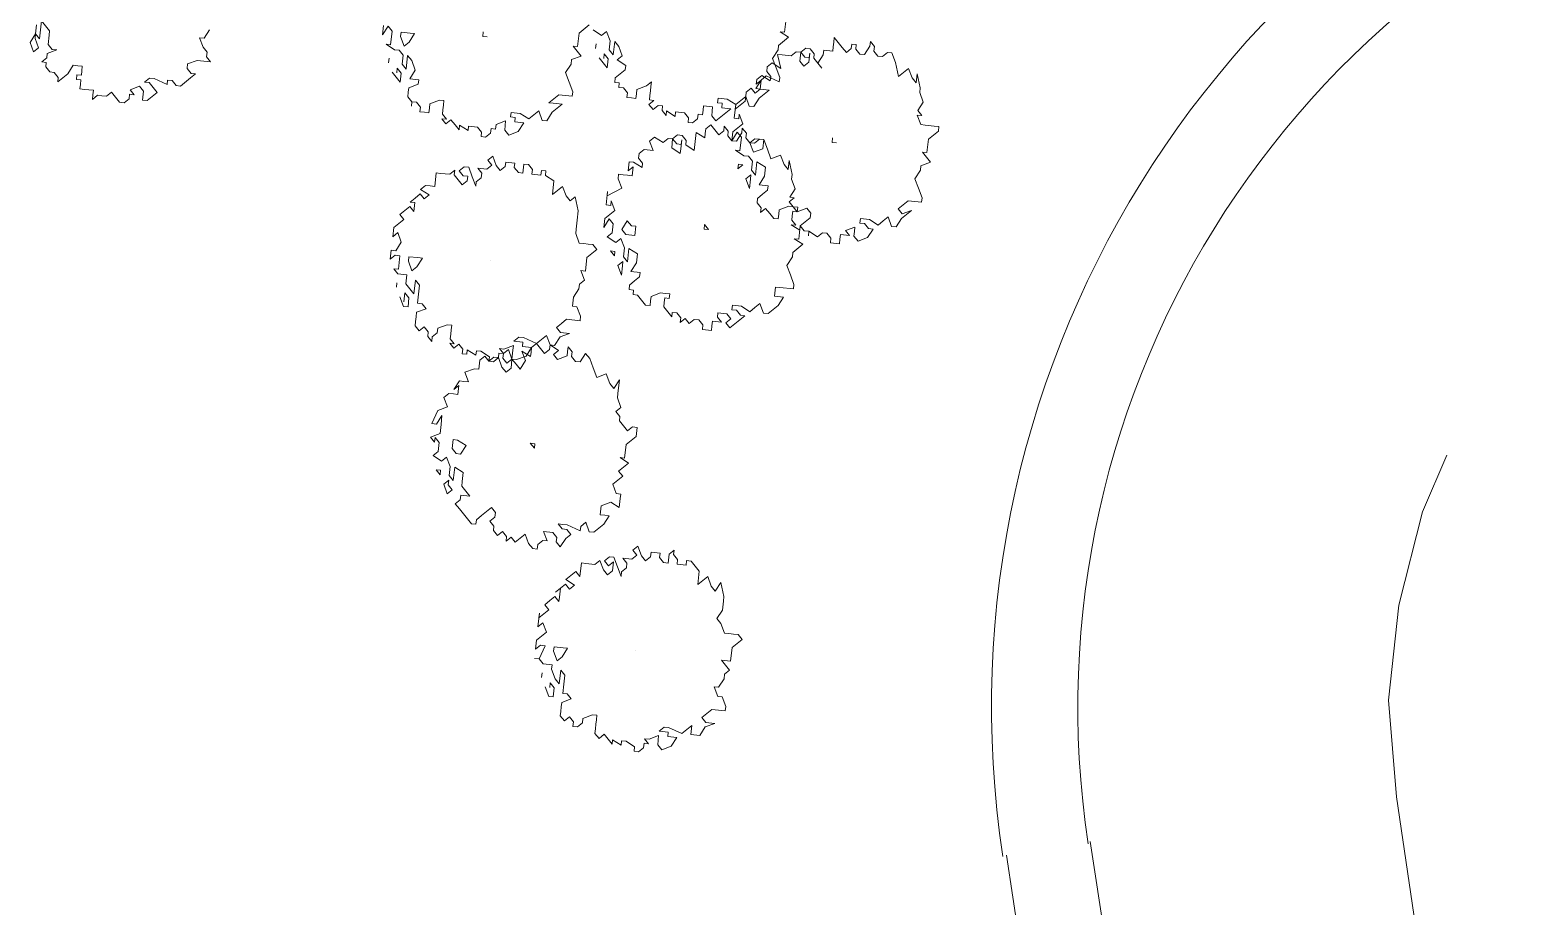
# Model space of a CAD drawing. Header units: metres. Extents: x -977055 to 805873, y -1033982 to 242021.
# Drawn here: x 2709.91 to 2727.54, y 1073.12 to 1083.39 of the extents above; entities that cross this region are included whole.
import ezdxf

# ---------------------------------------------------------------- set-up
doc = ezdxf.new("R2010")
doc.units = ezdxf.units.M
for name, color, linetype in [('PDF_acera', 7, 'Continuous'), ('PDF_linea de centro', 7, 'Continuous'), ('PDF_PLANTAS', 7, 'Continuous')]:
    doc.layers.add(name, color=color, linetype=linetype)

# ---------------------------------------------------------------- blocks, each defined once
blk = doc.blocks.new('CALLE')
at = {"layer": 'PDF_acera', "lineweight": 9}
for points in [[(-61.683552, -257.910912), (38.822112, -231.450912)], [(-61.429536, -258.757632), (39.033792, -232.21296)]]:
    blk.add_lwpolyline(points, dxfattribs=at)
blk.add_lwpolyline([(39.010727, -232.196302, -0.3800811), (49.067424, -237.29328), (76.670496, -307.35936)], format="xyb", dxfattribs=at)
blk.add_arc((41.17176, -240.404976), 9.292752, 21.5057374, 104.7491479, dxfattribs=at)
at = {"layer": 'PDF_linea de centro', "lineweight": 9}
blk.add_lwpolyline([(42.97104, -235.134144), (42.420672, -234.9648), (41.531616, -234.837792), (40.64256, -234.837792), (39.753504, -235.007136), (36.324288, -235.896192)], dxfattribs=at)
at = {"layer": 'PDF_PLANTAS', "lineweight": 9}
for points in [[(45.553536, -221.62896), (45.468864, -221.62896), (45.426528, -221.671296), (45.595872, -221.671296), (45.5112, -221.755968), (45.468864, -221.755968), (45.384192, -221.755968), (45.341856, -221.798304), (45.341856, -221.84064), (45.29952, -221.755968), (45.257184, -221.755968), (45.214848, -221.713632), (45.214848, -221.755968), (45.172512, -221.755968), (45.130176, -221.798304), (45.130176, -221.84064), (45.08784, -221.882976), (45.045504, -221.882976), (45.08784, -221.925312), (45.130176, -221.967648), (45.214848, -222.009984), (45.214848, -222.05232), (45.214848, -222.094656), (45.172512, -222.094656), (45.130176, -222.094656), (45.130176, -222.05232), (45.08784, -222.05232), (45.08784, -222.094656), (45.045504, -222.094656), (45.003168, -222.094656), (45.003168, -222.136992), (45.003168, -222.179328), (45.003168, -222.221664), (44.960832, -222.221664), (44.918496, -222.221664), (44.960832, -222.264), (44.960832, -222.306336), (44.960832, -222.348672), (45.003168, -222.391008), (44.960832, -222.433344), (44.918496, -222.47568), (44.918496, -222.518016), (44.960832, -222.560352), (45.003168, -222.560352), (45.003168, -222.602688), (45.045504, -222.560352), (45.08784, -222.645024), (45.045504, -222.68736), (44.960832, -222.68736), (44.960832, -222.729696), (45.003168, -222.772032), (45.045504, -222.814368), (45.08784, -222.772032), (45.130176, -222.729696), (45.130176, -222.68736), (45.172512, -222.729696), (45.172512, -222.772032), (45.130176, -222.89904), (45.172512, -222.89904), (45.172512, -222.941376), (45.130176, -222.983712), (45.130176, -223.026048), (45.214848, -223.11072), (45.257184, -223.153056), (45.257184, -223.11072), (45.29952, -223.068384), (45.341856, -223.068384), (45.384192, -223.153056), (45.384192, -223.280064), (45.426528, -223.237728), (45.468864, -223.237728), (45.5112, -223.195392), (45.595872, -223.153056), (45.595872, -223.195392), (45.680544, -223.237728)], [(45.892224, -224.846496), (45.807552, -224.846496), (45.892224, -224.888832), (45.849888, -224.931168), (45.72288, -224.931168), (45.72288, -224.888832), (45.680544, -224.973504), (45.680544, -225.01584), (45.638208, -225.058176), (45.553536, -225.058176), (45.5112, -225.100512), (45.638208, -225.100512), (45.595872, -225.142848), (45.5112, -225.185184), (45.426528, -225.142848), (45.426528, -225.22752), (45.384192, -225.22752), (45.341856, -225.142848), (45.29952, -225.142848), (45.257184, -225.142848), (45.214848, -225.185184), (45.172512, -225.185184), (45.214848, -225.185184), (45.214848, -225.22752), (45.172512, -225.269856), (45.130176, -225.269856), (45.130176, -225.312192), (45.130176, -225.354528), (45.172512, -225.354528), (45.214848, -225.354528), (45.257184, -225.4392), (45.257184, -225.481536), (45.214848, -225.481536), (45.172512, -225.481536), (45.130176, -225.481536), (45.08784, -225.523872), (45.08784, -225.481536), (45.045504, -225.523872), (45.08784, -225.566208), (45.045504, -225.608544), (45.003168, -225.65088), (45.045504, -225.65088), (45.003168, -225.735552), (45.045504, -225.735552), (45.045504, -225.820224), (45.003168, -225.86256), (44.960832, -225.86256), (44.960832, -225.904896), (45.003168, -225.947232), (45.045504, -225.947232), (45.045504, -225.989568), (45.08784, -225.989568), (45.130176, -226.07424), (45.08784, -226.07424), (45.045504, -226.07424), (45.003168, -226.116576), (45.045504, -226.201248), (45.130176, -226.243584), (45.130176, -226.158912), (45.172512, -226.158912), (45.172512, -226.116576), (45.214848, -226.116576), (45.214848, -226.201248), (45.172512, -226.28592), (45.214848, -226.328256), (45.257184, -226.370592), (45.172512, -226.412928), (45.172512, -226.455264), (45.257184, -226.4976), (45.341856, -226.582272), (45.341856, -226.4976), (45.341856, -226.455264), (45.384192, -226.4976), (45.426528, -226.539936), (45.426528, -226.666944), (45.468864, -226.666944), (45.553536, -226.624608), (45.638208, -226.582272), (45.72288, -226.624608), (45.765216, -226.624608), (45.807552, -226.70928), (45.892224, -226.624608), (45.892224, -226.666944), (46.019232, -226.666944), (46.103904, -226.751616)], [(45.595872, -224.931168), (45.553536, -224.931168), (45.595872, -224.931168)], [(45.468864, -224.973504), (45.384192, -225.058176), (45.468864, -225.058176), (45.5112, -225.01584), (45.468864, -225.01584)], [(43.3944, -225.269856), (43.309728, -225.312192), (43.309728, -225.354528), (43.3944, -225.354528), (43.436736, -225.312192), (43.352064, -225.312192)], [(43.521408, -225.22752), (43.479072, -225.22752), (43.521408, -225.22752)], [(45.93456, -225.777888), (45.892224, -225.777888), (45.892224, -225.820224), (45.892224, -225.777888)], [(43.81776, -226.07424), (43.81776, -226.07424)], [(46.061568, -226.793952), (46.019232, -226.878624), (46.061568, -226.92096), (45.976896, -226.963296), (45.892224, -226.963296), (45.849888, -227.005632), (45.976896, -227.005632), (45.93456, -227.047968), (45.849888, -227.090304), (45.807552, -227.047968), (45.765216, -227.13264), (45.72288, -227.13264), (45.680544, -227.090304), (45.638208, -227.047968), (45.595872, -227.047968), (45.595872, -227.090304), (45.553536, -227.090304), (45.553536, -227.13264), (45.5112, -227.174976), (45.468864, -227.174976), (45.468864, -227.217312), (45.468864, -227.259648), (45.5112, -227.259648), (45.553536, -227.259648), (45.595872, -227.34432), (45.638208, -227.386656), (45.595872, -227.386656), (45.553536, -227.386656), (45.5112, -227.386656), (45.468864, -227.386656), (45.468864, -227.428992), (45.426528, -227.386656), (45.384192, -227.428992), (45.426528, -227.471328), (45.426528, -227.513664), (45.384192, -227.513664), (45.341856, -227.556), (45.384192, -227.556), (45.341856, -227.640672), (45.384192, -227.640672), (45.384192, -227.725344), (45.341856, -227.76768), (45.29952, -227.76768), (45.29952, -227.810016), (45.341856, -227.852352), (45.384192, -227.852352), (45.384192, -227.894688), (45.426528, -227.894688), (45.468864, -227.894688), (45.468864, -227.97936), (45.426528, -227.97936), (45.384192, -227.97936), (45.341856, -228.021696), (45.426528, -228.106368), (45.468864, -228.148704), (45.468864, -228.064032), (45.5112, -228.064032), (45.5112, -228.021696), (45.553536, -228.021696), (45.553536, -228.106368), (45.5112, -228.19104), (45.553536, -228.233376), (45.595872, -228.275712), (45.5112, -228.318048), (45.5112, -228.360384), (45.595872, -228.40272), (45.680544, -228.487392), (45.680544, -228.40272), (45.680544, -228.360384), (45.765216, -228.40272), (45.807552, -228.445056), (45.765216, -228.572064), (45.807552, -228.572064), (45.892224, -228.529728), (45.976896, -228.487392), (46.061568, -228.529728), (46.103904, -228.529728), (46.188576, -228.6144), (46.230912, -228.529728), (46.230912, -228.572064), (46.35792, -228.572064)], [(45.807552, -226.878624), (45.72288, -226.963296), (45.807552, -226.963296), (45.849888, -226.92096), (45.807552, -226.92096)], [(45.93456, -226.836288), (45.892224, -226.836288), (45.93456, -226.836288)], [(39.922848, -227.005632), (39.838176, -227.047968), (39.838176, -227.090304), (39.922848, -227.090304), (39.965184, -227.047968), (39.922848, -227.047968)], [(40.049856, -226.963296), (40.00752, -226.963296), (40.049856, -226.963296)], [(40.346208, -227.810016), (40.346208, -227.810016)], [(45.29952, -229.122432), (45.257184, -229.122432), (45.257184, -229.164768), (45.257184, -229.122432)]]:
    blk.add_lwpolyline(points, dxfattribs=at)
for points in [[(45.384192, -221.586624), (45.29952, -221.62896), (45.341856, -221.671296), (45.426528, -221.62896), (45.468864, -221.62896)], [(45.849888, -225.01584), (45.807552, -225.01584), (45.72288, -225.058176), (45.765216, -225.100512), (45.849888, -225.142848), (45.849888, -225.100512)], [(44.706816, -226.370592), (44.749152, -226.328256), (44.749152, -226.28592), (44.66448, -226.28592), (44.66448, -226.243584), (44.706816, -226.201248), (44.749152, -226.201248), (44.749152, -226.116576), (44.706816, -226.116576), (44.66448, -226.07424), (44.706816, -226.031904), (44.791488, -225.989568), (44.749152, -225.947232), (44.706816, -225.989568), (44.66448, -225.947232), (44.66448, -225.86256), (44.622144, -225.904896), (44.579808, -225.904896), (44.537472, -225.86256), (44.495136, -225.86256), (44.579808, -225.820224), (44.66448, -225.777888), (44.66448, -225.735552), (44.622144, -225.693216), (44.579808, -225.735552), (44.579808, -225.777888), (44.537472, -225.777888), (44.495136, -225.735552), (44.537472, -225.693216), (44.579808, -225.65088), (44.622144, -225.65088), (44.579808, -225.608544), (44.579808, -225.523872), (44.579808, -225.481536), (44.4528, -225.481536), (44.4528, -225.4392), (44.4528, -225.396864), (44.410464, -225.354528), (44.368128, -225.4392), (44.325792, -225.396864), (44.368128, -225.354528), (44.325792, -225.312192), (44.283456, -225.269856), (44.283456, -225.312192), (44.198784, -225.312192), (44.24112, -225.269856), (44.198784, -225.22752), (44.156448, -225.185184), (44.114112, -225.22752), (44.02944, -225.142848), (43.944768, -225.142848), (43.987104, -225.185184), (43.902432, -225.22752), (43.81776, -225.185184), (43.81776, -225.142848), (43.733088, -225.142848), (43.775424, -225.185184), (43.775424, -225.22752), (43.648416, -225.22752), (43.648416, -225.185184), (43.60608, -225.22752), (43.60608, -225.312192), (43.521408, -225.312192), (43.479072, -225.354528), (43.436736, -225.396864), (43.563744, -225.396864), (43.521408, -225.4392), (43.436736, -225.4392), (43.352064, -225.4392), (43.352064, -225.481536), (43.309728, -225.523872), (43.267392, -225.4392), (43.225056, -225.4392), (43.18272, -225.4392), (43.140384, -225.4392), (43.098048, -225.481536), (43.140384, -225.523872), (43.098048, -225.566208), (43.055712, -225.566208), (43.013376, -225.608544), (43.055712, -225.608544), (43.098048, -225.65088), (43.140384, -225.65088), (43.18272, -225.735552), (43.18272, -225.777888), (43.140384, -225.777888), (43.098048, -225.777888), (43.055712, -225.777888), (43.013376, -225.820224), (43.013376, -225.777888), (42.97104, -225.820224), (43.013376, -225.86256), (42.97104, -225.904896), (42.928704, -225.904896), (42.928704, -225.947232), (42.97104, -225.947232), (42.928704, -226.031904), (42.97104, -226.031904), (42.97104, -226.07424), (42.928704, -226.158912), (42.886368, -226.158912), (42.886368, -226.201248), (42.928704, -226.243584), (42.97104, -226.243584), (42.97104, -226.28592), (43.013376, -226.243584), (43.013376, -226.28592), (43.055712, -226.370592), (43.013376, -226.370592), (42.928704, -226.370592), (42.928704, -226.412928), (42.97104, -226.4976), (43.055712, -226.539936), (43.055712, -226.455264), (43.098048, -226.455264), (43.098048, -226.370592), (43.140384, -226.412928), (43.140384, -226.455264), (43.098048, -226.582272), (43.140384, -226.624608), (43.18272, -226.666944), (43.098048, -226.70928), (43.098048, -226.751616), (43.18272, -226.793952), (43.225056, -226.878624), (43.225056, -226.793952), (43.267392, -226.751616), (43.309728, -226.793952), (43.352064, -226.836288), (43.352064, -226.963296), (43.3944, -226.963296), (43.479072, -226.92096), (43.479072, -226.878624), (43.563744, -226.878624), (43.648416, -226.92096), (43.690752, -226.92096), (43.733088, -226.963296), (43.81776, -226.92096), (43.81776, -226.963296), (43.944768, -226.963296), (44.02944, -227.047968), (44.071776, -227.005632), (44.071776, -226.963296), (44.071776, -226.92096), (44.071776, -226.878624), (44.156448, -226.836288), (44.198784, -226.836288), (44.283456, -226.836288), (44.368128, -226.836288), (44.495136, -226.793952), (44.4528, -226.751616), (44.495136, -226.70928), (44.579808, -226.666944), (44.495136, -226.582272), (44.622144, -226.582272), (44.66448, -226.4976), (44.706816, -226.4976), (44.706816, -226.455264), (44.66448, -226.455264), (44.66448, -226.370592)], [(43.775424, -225.312192), (43.733088, -225.312192), (43.648416, -225.354528), (43.690752, -225.396864), (43.775424, -225.4392), (43.775424, -225.396864)], [(43.055712, -226.92096), (43.098048, -226.878624), (43.055712, -226.878624), (43.013376, -226.878624), (42.97104, -226.793952), (43.013376, -226.751616), (43.055712, -226.793952), (43.098048, -226.70928), (43.055712, -226.70928), (43.013376, -226.666944), (43.055712, -226.624608), (43.098048, -226.582272), (43.055712, -226.539936), (43.013376, -226.539936), (42.97104, -226.539936), (43.013376, -226.455264), (42.928704, -226.4976), (42.844032, -226.455264), (42.886368, -226.412928), (42.928704, -226.370592), (43.013376, -226.328256), (42.97104, -226.28592), (42.928704, -226.28592), (42.886368, -226.328256), (42.928704, -226.370592), (42.844032, -226.370592), (42.801696, -226.328256), (42.844032, -226.28592), (42.928704, -226.243584), (42.928704, -226.201248), (42.886368, -226.158912), (42.928704, -226.116576), (42.886368, -226.07424), (42.801696, -226.07424), (42.801696, -226.031904), (42.75936, -225.947232), (42.674688, -225.989568), (42.674688, -225.947232), (42.674688, -225.904896), (42.590016, -225.86256), (42.632352, -225.904896), (42.54768, -225.904896), (42.54768, -225.86256), (42.54768, -225.820224), (42.505344, -225.777888), (42.420672, -225.820224), (42.378336, -225.735552), (42.251328, -225.693216), (42.251328, -225.735552), (42.336, -225.777888), (42.251328, -225.777888), (42.166656, -225.777888), (42.12432, -225.693216), (42.081984, -225.735552), (42.12432, -225.735552), (42.081984, -225.777888), (41.997312, -225.777888), (41.954976, -225.735552), (41.91264, -225.820224), (41.954976, -225.86256), (41.870304, -225.904896), (41.785632, -225.904896), (41.743296, -225.947232), (41.870304, -225.947232), (41.827968, -226.031904), (41.743296, -226.031904), (41.70096, -226.031904), (41.658624, -226.07424), (41.616288, -226.116576), (41.616288, -226.031904), (41.573952, -226.031904), (41.531616, -225.989568), (41.48928, -226.031904), (41.446944, -226.07424), (41.404608, -226.116576), (41.362272, -226.158912), (41.362272, -226.201248), (41.404608, -226.201248), (41.446944, -226.243584), (41.48928, -226.28592), (41.531616, -226.328256), (41.48928, -226.370592), (41.446944, -226.370592), (41.404608, -226.328256), (41.362272, -226.370592), (41.319936, -226.370592), (41.2776, -226.412928), (41.319936, -226.455264), (41.2776, -226.4976), (41.235264, -226.4976), (41.2776, -226.539936), (41.235264, -226.582272), (41.2776, -226.624608), (41.319936, -226.666944), (41.235264, -226.70928), (41.192928, -226.751616), (41.192928, -226.793952), (41.235264, -226.793952), (41.2776, -226.836288), (41.2776, -226.878624), (41.362272, -226.836288), (41.362272, -226.92096), (41.319936, -226.963296), (41.2776, -226.963296), (41.235264, -227.005632), (41.319936, -227.047968), (41.362272, -227.090304), (41.404608, -227.047968), (41.404608, -227.005632), (41.446944, -226.963296), (41.446944, -227.005632), (41.446944, -227.047968), (41.404608, -227.174976), (41.446944, -227.174976), (41.48928, -227.217312), (41.404608, -227.259648), (41.404608, -227.301984), (41.48928, -227.386656), (41.573952, -227.428992), (41.573952, -227.386656), (41.573952, -227.34432), (41.658624, -227.34432), (41.70096, -227.428992), (41.658624, -227.513664), (41.743296, -227.513664), (41.785632, -227.513664), (41.785632, -227.471328), (41.870304, -227.428992), (41.91264, -227.471328), (41.954976, -227.513664), (41.997312, -227.471328), (42.081984, -227.556), (42.12432, -227.471328), (42.12432, -227.513664), (42.251328, -227.513664), (42.336, -227.598336), (42.420672, -227.598336), (42.420672, -227.556), (42.378336, -227.513664), (42.420672, -227.471328), (42.463008, -227.428992), (42.505344, -227.428992), (42.54768, -227.386656), (42.590016, -227.428992), (42.674688, -227.386656), (42.717024, -227.386656), (42.844032, -227.386656), (42.75936, -227.34432), (42.801696, -227.301984), (42.886368, -227.259648), (42.844032, -227.174976), (42.928704, -227.13264), (43.013376, -227.090304), (43.055712, -227.047968), (42.97104, -227.005632), (42.97104, -226.963296), (43.013376, -226.92096)], [(41.827968, -225.777888), (41.785632, -225.820224), (41.827968, -225.820224)], [(41.70096, -225.86256), (41.616288, -225.904896), (41.658624, -225.947232), (41.70096, -225.904896), (41.743296, -225.904896)], [(42.12432, -225.904896), (42.039648, -225.904896), (41.997312, -225.947232), (41.997312, -225.989568), (42.081984, -226.031904), (42.12432, -225.947232)], [(42.166656, -226.624608), (42.12432, -226.666944), (42.166656, -226.666944)], [(41.2776, -228.064032), (41.319936, -228.064032), (41.2776, -228.021696), (41.192928, -228.021696), (41.192928, -227.97936), (41.235264, -227.937024), (41.2776, -227.937024), (41.2776, -227.852352), (41.235264, -227.852352), (41.192928, -227.810016), (41.235264, -227.76768), (41.319936, -227.725344), (41.2776, -227.683008), (41.235264, -227.725344), (41.192928, -227.683008), (41.192928, -227.598336), (41.150592, -227.640672), (41.108256, -227.640672), (41.06592, -227.598336), (41.023584, -227.598336), (41.108256, -227.556), (41.192928, -227.513664), (41.192928, -227.471328), (41.150592, -227.428992), (41.108256, -227.471328), (41.150592, -227.513664), (41.06592, -227.513664), (41.023584, -227.471328), (41.06592, -227.428992), (41.150592, -227.386656), (41.108256, -227.34432), (41.108256, -227.259648), (41.108256, -227.217312), (40.981248, -227.217312), (41.023584, -227.174976), (40.981248, -227.13264), (40.938912, -227.090304), (40.896576, -227.174976), (40.85424, -227.13264), (40.896576, -227.090304), (40.85424, -227.047968), (40.811904, -227.005632), (40.85424, -227.047968), (40.769568, -227.047968), (40.727232, -227.047968), (40.769568, -227.005632), (40.727232, -226.963296), (40.684896, -226.92096), (40.64256, -226.963296), (40.557888, -226.878624), (40.600224, -226.878624), (40.473216, -226.878624), (40.515552, -226.92096), (40.43088, -226.963296), (40.388544, -226.92096), (40.346208, -226.878624), (40.261536, -226.878624), (40.303872, -226.92096), (40.303872, -226.963296), (40.176864, -226.92096), (40.176864, -226.878624), (40.176864, -226.92096), (40.134528, -226.963296), (40.134528, -227.047968), (40.092192, -227.047968), (40.00752, -227.090304), (39.965184, -227.13264), (40.092192, -227.13264), (40.049856, -227.174976), (39.965184, -227.174976), (39.880512, -227.174976), (39.880512, -227.217312), (39.838176, -227.259648), (39.79584, -227.174976), (39.753504, -227.174976), (39.711168, -227.174976), (39.668832, -227.174976), (39.626496, -227.217312), (39.668832, -227.259648), (39.626496, -227.301984), (39.58416, -227.301984), (39.58416, -227.34432), (39.626496, -227.386656), (39.668832, -227.386656), (39.711168, -227.471328), (39.711168, -227.513664), (39.668832, -227.513664), (39.626496, -227.513664), (39.58416, -227.513664), (39.541824, -227.513664), (39.499488, -227.556), (39.541824, -227.598336), (39.499488, -227.640672), (39.457152, -227.683008), (39.499488, -227.683008), (39.457152, -227.76768), (39.499488, -227.76768), (39.499488, -227.810016), (39.457152, -227.894688), (39.414816, -227.894688), (39.414816, -227.937024), (39.457152, -227.97936), (39.499488, -227.97936), (39.499488, -228.021696), (39.541824, -227.97936), (39.541824, -228.021696), (39.58416, -228.106368), (39.541824, -228.106368), (39.499488, -228.106368), (39.457152, -228.148704), (39.499488, -228.233376), (39.58416, -228.275712), (39.58416, -228.19104), (39.626496, -228.19104), (39.626496, -228.106368), (39.668832, -228.148704), (39.668832, -228.19104), (39.626496, -228.318048), (39.668832, -228.360384), (39.711168, -228.40272), (39.626496, -228.40272), (39.626496, -228.487392), (39.711168, -228.529728), (39.753504, -228.6144), (39.753504, -228.529728), (39.79584, -228.487392), (39.838176, -228.529728), (39.880512, -228.572064), (39.880512, -228.699072), (39.922848, -228.699072), (40.00752, -228.656736), (40.00752, -228.6144), (40.092192, -228.572064), (40.092192, -228.6144), (40.176864, -228.656736), (40.2192, -228.656736), (40.261536, -228.699072), (40.346208, -228.6144), (40.346208, -228.699072), (40.473216, -228.699072), (40.557888, -228.783744), (40.600224, -228.741408), (40.600224, -228.699072), (40.600224, -228.656736), (40.600224, -228.6144), (40.684896, -228.572064), (40.727232, -228.529728), (40.811904, -228.572064), (40.896576, -228.572064), (40.938912, -228.572064), (41.06592, -228.529728), (40.981248, -228.487392), (41.023584, -228.445056), (41.108256, -228.40272), (41.023584, -228.318048), (41.150592, -228.318048), (41.235264, -228.233376), (41.235264, -228.19104), (41.192928, -228.19104), (41.192928, -228.106368), (41.235264, -228.106368)], [(40.303872, -227.047968), (40.261536, -227.047968), (40.176864, -227.090304), (40.2192, -227.13264), (40.303872, -227.174976), (40.303872, -227.13264)], [(45.257184, -228.318048), (45.29952, -228.275712), (45.257184, -228.275712), (45.172512, -228.233376), (45.172512, -228.19104), (45.214848, -228.148704), (45.257184, -228.148704), (45.29952, -228.106368), (45.257184, -228.106368), (45.214848, -228.064032), (45.257184, -228.021696), (45.29952, -227.97936), (45.257184, -227.937024), (45.214848, -227.937024), (45.172512, -227.937024), (45.214848, -227.852352), (45.130176, -227.852352), (45.045504, -227.852352), (45.08784, -227.76768), (45.130176, -227.76768), (45.172512, -227.725344), (45.172512, -227.683008), (45.130176, -227.640672), (45.08784, -227.683008), (45.08784, -227.725344), (45.130176, -227.725344), (45.045504, -227.725344), (45.003168, -227.725344), (45.045504, -227.640672), (45.130176, -227.640672), (45.130176, -227.598336), (45.08784, -227.556), (45.130176, -227.471328), (45.08784, -227.428992), (45.003168, -227.471328), (45.003168, -227.386656), (44.960832, -227.34432), (44.918496, -227.34432), (44.87616, -227.386656), (44.833824, -227.386656), (44.87616, -227.301984), (44.87616, -227.259648), (44.791488, -227.259648), (44.833824, -227.301984), (44.749152, -227.301984), (44.749152, -227.259648), (44.749152, -227.217312), (44.749152, -227.174976), (44.706816, -227.174976), (44.622144, -227.217312), (44.537472, -227.090304), (44.579808, -227.090304), (44.4528, -227.090304), (44.4528, -227.13264), (44.495136, -227.13264), (44.410464, -227.174976), (44.368128, -227.13264), (44.325792, -227.090304), (44.24112, -227.090304), (44.325792, -227.13264), (44.283456, -227.174976), (44.198784, -227.174976), (44.156448, -227.13264), (44.114112, -227.217312), (44.156448, -227.259648), (44.071776, -227.301984), (43.987104, -227.301984), (43.944768, -227.34432), (44.071776, -227.34432), (44.02944, -227.428992), (43.944768, -227.428992), (43.860096, -227.386656), (43.860096, -227.471328), (43.81776, -227.471328), (43.775424, -227.428992), (43.733088, -227.386656), (43.690752, -227.386656), (43.690752, -227.428992), (43.648416, -227.428992), (43.648416, -227.471328), (43.60608, -227.513664), (43.563744, -227.556), (43.563744, -227.598336), (43.60608, -227.598336), (43.648416, -227.598336), (43.690752, -227.683008), (43.690752, -227.725344), (43.690752, -227.76768), (43.648416, -227.76768), (43.648416, -227.725344), (43.60608, -227.725344), (43.563744, -227.725344), (43.521408, -227.76768), (43.479072, -227.810016), (43.521408, -227.810016), (43.521408, -227.852352), (43.479072, -227.894688), (43.436736, -227.894688), (43.479072, -227.937024), (43.436736, -227.97936), (43.479072, -228.021696), (43.479072, -228.064032), (43.436736, -228.106368), (43.3944, -228.106368), (43.3944, -228.19104), (43.436736, -228.19104), (43.479072, -228.19104), (43.479072, -228.275712), (43.521408, -228.233376), (43.563744, -228.233376), (43.563744, -228.318048), (43.521408, -228.360384), (43.479072, -228.318048), (43.436736, -228.360384), (43.521408, -228.445056), (43.563744, -228.487392), (43.563744, -228.445056), (43.60608, -228.40272), (43.60608, -228.360384), (43.648416, -228.360384), (43.648416, -228.445056), (43.60608, -228.529728), (43.648416, -228.572064), (43.690752, -228.6144), (43.60608, -228.656736), (43.60608, -228.699072), (43.690752, -228.783744), (43.775424, -228.82608), (43.775424, -228.741408), (43.860096, -228.741408), (43.860096, -228.783744), (43.860096, -228.910752), (43.902432, -228.910752), (43.987104, -228.868416), (44.071776, -228.82608), (44.156448, -228.868416), (44.198784, -228.868416), (44.283456, -228.953088), (44.325792, -228.868416), (44.325792, -228.910752), (44.4528, -228.910752), (44.537472, -228.995424), (44.579808, -228.995424), (44.622144, -228.953088), (44.579808, -228.868416), (44.622144, -228.82608), (44.66448, -228.783744), (44.706816, -228.82608), (44.706816, -228.783744), (44.791488, -228.82608), (44.87616, -228.783744), (44.918496, -228.783744), (45.045504, -228.741408), (44.960832, -228.741408), (45.003168, -228.699072), (45.08784, -228.656736), (45.045504, -228.572064), (45.130176, -228.529728), (45.214848, -228.487392), (45.214848, -228.445056), (45.172512, -228.40272), (45.172512, -228.360384), (45.214848, -228.318048)], [(44.02944, -227.174976), (43.987104, -227.217312), (44.02944, -227.217312)], [(43.902432, -227.259648), (43.81776, -227.301984), (43.902432, -227.301984), (43.944768, -227.301984)], [(44.325792, -227.301984), (44.24112, -227.259648), (44.198784, -227.301984), (44.198784, -227.386656), (44.283456, -227.386656), (44.283456, -227.34432)], [(44.368128, -228.021696), (44.325792, -228.021696), (44.325792, -228.064032)], [(46.188576, -229.418784), (46.230912, -229.376448), (46.188576, -229.376448), (46.103904, -229.334112), (46.103904, -229.291776), (46.14624, -229.24944), (46.188576, -229.24944), (46.188576, -229.207104), (46.14624, -229.207104), (46.103904, -229.164768), (46.14624, -229.122432), (46.230912, -229.03776), (46.188576, -229.03776), (46.14624, -229.03776), (46.103904, -229.03776), (46.103904, -228.953088), (46.061568, -228.953088), (45.976896, -228.910752), (45.93456, -228.953088), (46.019232, -228.868416), (46.061568, -228.868416), (46.103904, -228.82608), (46.103904, -228.783744), (46.061568, -228.741408), (46.019232, -228.783744), (46.019232, -228.82608), (46.061568, -228.82608), (45.976896, -228.82608), (45.93456, -228.783744), (45.976896, -228.741408), (46.061568, -228.741408), (46.061568, -228.699072), (46.019232, -228.656736), (46.019232, -228.572064), (46.019232, -228.529728), (45.892224, -228.572064), (45.93456, -228.487392), (45.892224, -228.445056), (45.849888, -228.445056), (45.807552, -228.487392), (45.765216, -228.487392), (45.807552, -228.40272), (45.765216, -228.360384), (45.72288, -228.360384), (45.765216, -228.40272), (45.680544, -228.40272), (45.638208, -228.360384), (45.680544, -228.318048), (45.638208, -228.275712), (45.595872, -228.275712), (45.553536, -228.275712), (45.468864, -228.19104), (45.5112, -228.19104), (45.384192, -228.19104), (45.384192, -228.233376), (45.426528, -228.233376), (45.341856, -228.275712), (45.29952, -228.233376), (45.257184, -228.19104), (45.172512, -228.19104), (45.257184, -228.233376), (45.214848, -228.275712), (45.08784, -228.275712), (45.08784, -228.233376), (45.045504, -228.318048), (45.045504, -228.360384), (45.003168, -228.40272), (44.918496, -228.40272), (44.87616, -228.445056), (45.003168, -228.445056), (44.960832, -228.529728), (44.87616, -228.529728), (44.791488, -228.487392), (44.791488, -228.572064), (44.749152, -228.572064), (44.706816, -228.529728), (44.66448, -228.487392), (44.622144, -228.487392), (44.579808, -228.529728), (44.537472, -228.529728), (44.579808, -228.572064), (44.537472, -228.6144), (44.495136, -228.656736), (44.495136, -228.699072), (44.537472, -228.699072), (44.579808, -228.699072), (44.622144, -228.783744), (44.622144, -228.82608), (44.622144, -228.868416), (44.579808, -228.868416), (44.579808, -228.82608), (44.537472, -228.82608), (44.495136, -228.82608), (44.4528, -228.868416), (44.4528, -228.82608), (44.410464, -228.910752), (44.4528, -228.910752), (44.410464, -228.953088), (44.410464, -228.995424), (44.368128, -228.995424), (44.410464, -228.995424), (44.368128, -229.080096), (44.410464, -229.122432), (44.410464, -229.164768), (44.368128, -229.207104), (44.325792, -229.207104), (44.325792, -229.291776), (44.368128, -229.291776), (44.410464, -229.291776), (44.410464, -229.376448), (44.4528, -229.334112), (44.495136, -229.418784), (44.4528, -229.418784), (44.410464, -229.418784), (44.368128, -229.46112), (44.410464, -229.545792), (44.495136, -229.588128), (44.495136, -229.545792), (44.537472, -229.503456), (44.537472, -229.46112), (44.579808, -229.46112), (44.579808, -229.545792), (44.537472, -229.630464), (44.579808, -229.6728), (44.622144, -229.715136), (44.537472, -229.757472), (44.537472, -229.799808), (44.622144, -229.842144), (44.706816, -229.926816), (44.66448, -229.842144), (44.706816, -229.799808), (44.749152, -229.842144), (44.791488, -229.88448), (44.791488, -230.011488), (44.833824, -230.011488), (44.918496, -229.969152), (45.003168, -229.926816), (45.08784, -229.969152), (45.130176, -229.969152), (45.172512, -230.053824), (45.257184, -229.969152), (45.257184, -230.011488), (45.384192, -230.011488), (45.468864, -230.09616), (45.5112, -230.09616), (45.5112, -230.053824), (45.5112, -229.969152), (45.5112, -229.926816), (45.595872, -229.88448), (45.595872, -229.926816), (45.638208, -229.88448), (45.72288, -229.926816), (45.807552, -229.88448), (45.849888, -229.88448), (45.976896, -229.842144), (45.892224, -229.842144), (45.93456, -229.799808), (46.019232, -229.757472), (45.93456, -229.6728), (46.061568, -229.630464), (46.14624, -229.588128), (46.14624, -229.545792), (46.103904, -229.503456), (46.103904, -229.46112), (46.14624, -229.418784)], [(44.960832, -228.275712), (44.918496, -228.275712), (44.960832, -228.318048)], [(44.833824, -228.360384), (44.749152, -228.40272), (44.833824, -228.40272), (44.87616, -228.40272)], [(45.214848, -228.40272), (45.172512, -228.360384), (45.08784, -228.40272), (45.130176, -228.487392), (45.214848, -228.487392), (45.214848, -228.445056)]]:
    blk.add_lwpolyline(points, close=True, dxfattribs=at)

msp = doc.modelspace()

# ---------------------------------------------------------------- block references
at = {"xscale": 1.255773352820658, "yscale": 1.255773352820658, "zscale": 1.255773352820658, "rotation": 83.85573648860341}
msp.add_blockref('CALLE', (2427.15058, 1056.36283, 1015.371), dxfattribs=at)

doc.saveas('drawing.dxf')
